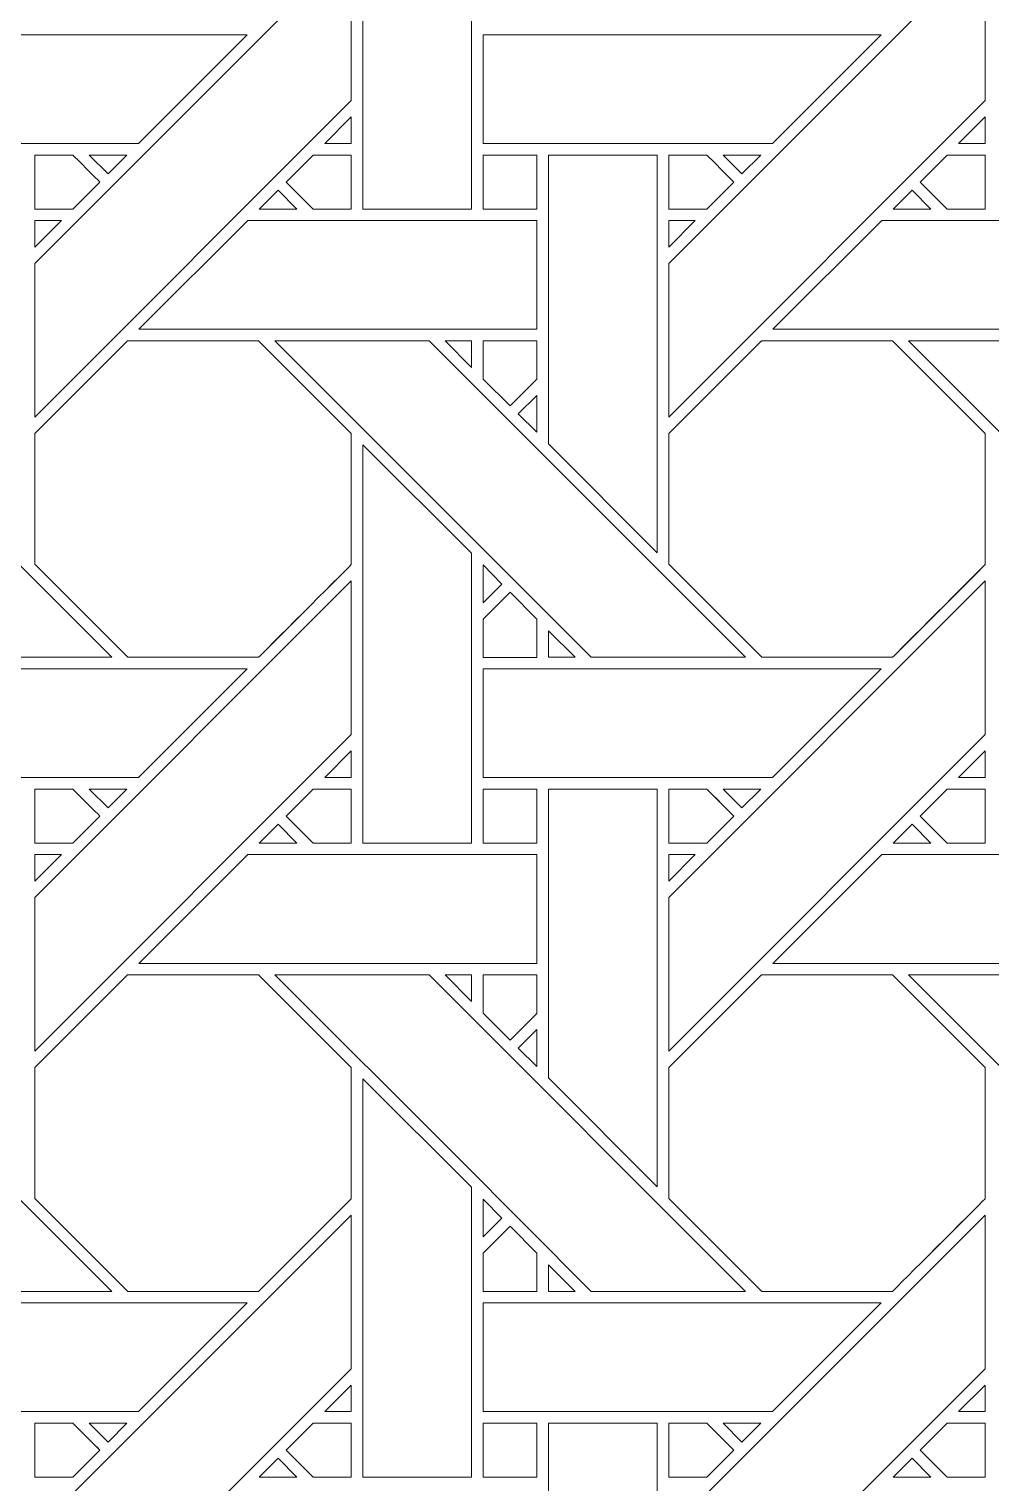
# Model space of a CAD drawing. Header units: inches. Extents: x 3.4 to 21.4, y 0.1 to 18.1.
# Drawn here: x 14.509 to 15.949, y 2.405 to 4.58 of the extents above; entities that cross this region are included whole.
import ezdxf

# ---------------------------------------------------------------- set-up
doc = ezdxf.new("R2010")
doc.units = ezdxf.units.IN
doc.header["$MEASUREMENT"] = 0
doc.layers.add('Design', color=7, linetype='Continuous', lineweight=0)

msp = doc.modelspace()

# ---------------------------------------------------------------- linework, layer by layer
at = {"layer": 'Design'}
for points, knots in [([(3.3829, 18.0948), (3.3829, 18.0948), (3.3829, 0.0948), (3.3829, 0.0948), (3.3829, 0.0948), (21.3829, 0.0948), (21.3829, 0.0948), (21.3829, 0.0948), (21.3829, 18.0948), (21.3829, 18.0948), (21.3829, 18.0948), (3.3829, 18.0948), (3.3829, 18.0948)], [0, 0, 0, 0, 1, 1, 1, 2, 2, 2, 3, 3, 3, 4, 4, 4, 4]), ([(4.2402, 17.2374), (4.2402, 17.2374), (4.2402, 0.9521), (4.2402, 0.9521), (4.2402, 0.9521), (20.5255, 0.9521), (20.5255, 0.9521), (20.5255, 0.9521), (20.5255, 17.2374), (20.5255, 17.2374), (20.5255, 17.2374), (4.2402, 17.2374), (4.2402, 17.2374)], [0, 0, 0, 0, 1, 1, 1, 2, 2, 2, 3, 3, 3, 4, 4, 4, 4]), ([(15.1714, 4.7445), (15.1714, 4.7445), (15.1714, 4.3108), (15.1714, 4.3108), (15.1714, 4.3108), (15.0087, 4.3108), (15.0087, 4.3108), (15.0087, 4.3108), (15.0087, 4.9066), (15.0087, 4.9066), (15.0087, 4.9066), (15.1714, 4.7445), (15.1714, 4.7445)], [0, 0, 0, 0, 1, 1, 1, 2, 2, 2, 3, 3, 3, 4, 4, 4, 4]), ([(14.5179, 4.2294), (14.5179, 4.2294), (14.9915, 4.703), (14.9915, 4.703), (14.9915, 4.703), (14.9915, 4.473), (14.9915, 4.473), (14.9915, 4.473), (14.5179, 3.9994), (14.5179, 3.9994), (14.5179, 3.9994), (14.5179, 4.2294), (14.5179, 4.2294)], [0, 0, 0, 0, 1, 1, 1, 2, 2, 2, 3, 3, 3, 4, 4, 4, 4]), ([(15.4666, 4.2294), (15.4666, 4.2294), (15.9403, 4.703), (15.9403, 4.703), (15.9403, 4.703), (15.9403, 4.473), (15.9403, 4.473), (15.9403, 4.473), (15.4666, 3.9994), (15.4666, 3.9994), (15.4666, 3.9994), (15.4666, 4.2294), (15.4666, 4.2294)], [0, 0, 0, 0, 1, 1, 1, 2, 2, 2, 3, 3, 3, 4, 4, 4, 4]), ([(14.24, 4.4088), (14.24, 4.4088), (14.24, 4.5715), (14.24, 4.5715), (14.24, 4.5715), (14.8357, 4.5715), (14.8357, 4.5715), (14.8357, 4.5715), (14.673, 4.4088), (14.673, 4.4088), (14.673, 4.4088), (14.24, 4.4088), (14.24, 4.4088)], [0, 0, 0, 0, 1, 1, 1, 2, 2, 2, 3, 3, 3, 4, 4, 4, 4]), ([(15.1887, 4.4088), (15.1887, 4.4088), (15.1887, 4.5715), (15.1887, 4.5715), (15.1887, 4.5715), (15.7844, 4.5715), (15.7844, 4.5715), (15.7844, 4.5715), (15.6217, 4.4088), (15.6217, 4.4088), (15.6217, 4.4088), (15.1887, 4.4088), (15.1887, 4.4088)], [0, 0, 0, 0, 1, 1, 1, 2, 2, 2, 3, 3, 3, 4, 4, 4, 4]), ([(14.9517, 4.4089), (14.9517, 4.4089), (14.9915, 4.4486), (14.9915, 4.4486), (14.9915, 4.4486), (14.9915, 4.4089), (14.9915, 4.4089), (14.9915, 4.4089), (14.9517, 4.4089), (14.9517, 4.4089)], [0, 0, 0, 0, 1, 1, 1, 2, 2, 2, 3, 3, 3, 3]), ([(15.9005, 4.4089), (15.9005, 4.4089), (15.9403, 4.4486), (15.9403, 4.4486), (15.9403, 4.4486), (15.9403, 4.4089), (15.9403, 4.4089), (15.9403, 4.4089), (15.9005, 4.4089), (15.9005, 4.4089)], [0, 0, 0, 0, 1, 1, 1, 2, 2, 2, 3, 3, 3, 3]), ([(14.5749, 4.3915), (14.5801, 4.3864), (14.6108, 4.3556), (14.6153, 4.3512), (14.6153, 4.3512), (14.5748, 4.3107), (14.5748, 4.3107), (14.5748, 4.3107), (14.5179, 4.3107), (14.5179, 4.3107), (14.5179, 4.3107), (14.5179, 4.3915), (14.5179, 4.3915), (14.5179, 4.3915), (14.5749, 4.3915), (14.5749, 4.3915)], [0, 0, 0, 0, 1, 1, 1, 2, 2, 2, 3, 3, 3, 4, 4, 4, 5, 5, 5, 5]), ([(14.5179, 4.3107), (14.5179, 4.3107), (14.5179, 4.3915), (14.5179, 4.3915), (14.5179, 4.3915), (14.5749, 4.3915), (14.5749, 4.3915), (14.5801, 4.3864), (14.6108, 4.3556), (14.6153, 4.3512), (14.6153, 4.3512), (14.5748, 4.3107), (14.5748, 4.3107), (14.5748, 4.3107), (14.5179, 4.3107), (14.5179, 4.3107)], [0, 0, 0, 0, 1, 1, 1, 2, 2, 2, 3, 3, 3, 4, 4, 4, 5, 5, 5, 5]), ([(14.5993, 4.3916), (14.5993, 4.3916), (14.6557, 4.3916), (14.6557, 4.3916), (14.6557, 4.3916), (14.6275, 4.3634), (14.6275, 4.3634), (14.6275, 4.3634), (14.5993, 4.3916), (14.5993, 4.3916)], [0, 0, 0, 0, 1, 1, 1, 2, 2, 2, 3, 3, 3, 3]), ([(14.9344, 4.3107), (14.9344, 4.3107), (14.8941, 4.3511), (14.8941, 4.3511), (14.8941, 4.3511), (14.9345, 4.3915), (14.9345, 4.3915), (14.9345, 4.3915), (14.9915, 4.3915), (14.9915, 4.3915), (14.9915, 4.3915), (14.9915, 4.3107), (14.9915, 4.3107), (14.9915, 4.3107), (14.9344, 4.3107), (14.9344, 4.3107)], [0, 0, 0, 0, 1, 1, 1, 2, 2, 2, 3, 3, 3, 4, 4, 4, 5, 5, 5, 5]), ([(14.8941, 4.3511), (14.8941, 4.3511), (14.9345, 4.3915), (14.9345, 4.3915), (14.9345, 4.3915), (14.9915, 4.3915), (14.9915, 4.3915), (14.9915, 4.3915), (14.9915, 4.3107), (14.9915, 4.3107), (14.9915, 4.3107), (14.9344, 4.3107), (14.9344, 4.3107), (14.9344, 4.3107), (14.8941, 4.3511), (14.8941, 4.3511)], [0, 0, 0, 0, 1, 1, 1, 2, 2, 2, 3, 3, 3, 4, 4, 4, 5, 5, 5, 5]), ([(15.1887, 4.3915), (15.1887, 4.3915), (15.269, 4.3915), (15.269, 4.3915), (15.269, 4.3915), (15.269, 4.3107), (15.269, 4.3107), (15.269, 4.3107), (15.1887, 4.3107), (15.1887, 4.3107), (15.1887, 4.3107), (15.1887, 4.3915), (15.1887, 4.3915)], [0, 0, 0, 0, 1, 1, 1, 2, 2, 2, 3, 3, 3, 4, 4, 4, 4]), ([(15.1887, 4.3107), (15.1887, 4.3107), (15.1887, 4.3915), (15.1887, 4.3915), (15.1887, 4.3915), (15.269, 4.3915), (15.269, 4.3915), (15.269, 4.3915), (15.269, 4.3107), (15.269, 4.3107), (15.269, 4.3107), (15.1887, 4.3107), (15.1887, 4.3107)], [0, 0, 0, 0, 1, 1, 1, 2, 2, 2, 3, 3, 3, 4, 4, 4, 4]), ([(15.4494, 4.3916), (15.4494, 4.3916), (15.4494, 3.7964), (15.4494, 3.7964), (15.4494, 3.7964), (15.2865, 3.9594), (15.2865, 3.9594), (15.2865, 3.9594), (15.2865, 4.3916), (15.2865, 4.3916), (15.2865, 4.3916), (15.4494, 4.3916), (15.4494, 4.3916)], [0, 0, 0, 0, 1, 1, 1, 2, 2, 2, 3, 3, 3, 4, 4, 4, 4]), ([(15.5237, 4.3915), (15.5288, 4.3864), (15.5596, 4.3556), (15.564, 4.3512), (15.564, 4.3512), (15.5236, 4.3107), (15.5236, 4.3107), (15.5236, 4.3107), (15.4666, 4.3107), (15.4666, 4.3107), (15.4666, 4.3107), (15.4666, 4.3915), (15.4666, 4.3915), (15.4666, 4.3915), (15.5237, 4.3915), (15.5237, 4.3915)], [0, 0, 0, 0, 1, 1, 1, 2, 2, 2, 3, 3, 3, 4, 4, 4, 5, 5, 5, 5]), ([(15.4666, 4.3107), (15.4666, 4.3107), (15.4666, 4.3915), (15.4666, 4.3915), (15.4666, 4.3915), (15.5237, 4.3915), (15.5237, 4.3915), (15.5288, 4.3864), (15.5596, 4.3556), (15.564, 4.3512), (15.564, 4.3512), (15.5236, 4.3107), (15.5236, 4.3107), (15.5236, 4.3107), (15.4666, 4.3107), (15.4666, 4.3107)], [0, 0, 0, 0, 1, 1, 1, 2, 2, 2, 3, 3, 3, 4, 4, 4, 5, 5, 5, 5]), ([(15.548, 4.3916), (15.548, 4.3916), (15.6045, 4.3916), (15.6045, 4.3916), (15.6045, 4.3916), (15.5762, 4.3634), (15.5762, 4.3634), (15.5762, 4.3634), (15.548, 4.3916), (15.548, 4.3916)], [0, 0, 0, 0, 1, 1, 1, 2, 2, 2, 3, 3, 3, 3]), ([(15.8832, 4.3107), (15.8832, 4.3107), (15.8428, 4.3511), (15.8428, 4.3511), (15.8428, 4.3511), (15.8832, 4.3915), (15.8832, 4.3915), (15.8832, 4.3915), (15.9403, 4.3915), (15.9403, 4.3915), (15.9403, 4.3915), (15.9403, 4.3107), (15.9403, 4.3107), (15.9403, 4.3107), (15.8832, 4.3107), (15.8832, 4.3107)], [0, 0, 0, 0, 1, 1, 1, 2, 2, 2, 3, 3, 3, 4, 4, 4, 5, 5, 5, 5]), ([(15.8428, 4.3511), (15.8428, 4.3511), (15.8832, 4.3915), (15.8832, 4.3915), (15.8832, 4.3915), (15.9403, 4.3915), (15.9403, 4.3915), (15.9403, 4.3915), (15.9403, 4.3107), (15.9403, 4.3107), (15.9403, 4.3107), (15.8832, 4.3107), (15.8832, 4.3107), (15.8832, 4.3107), (15.8428, 4.3511), (15.8428, 4.3511)], [0, 0, 0, 0, 1, 1, 1, 2, 2, 2, 3, 3, 3, 4, 4, 4, 5, 5, 5, 5]), ([(14.9102, 4.3108), (14.9102, 4.3108), (14.8537, 4.3108), (14.8537, 4.3108), (14.8537, 4.3108), (14.8819, 4.339), (14.8819, 4.339), (14.8819, 4.339), (14.9102, 4.3108), (14.9102, 4.3108)], [0, 0, 0, 0, 1, 1, 1, 2, 2, 2, 3, 3, 3, 3]), ([(15.8589, 4.3108), (15.8589, 4.3108), (15.8024, 4.3108), (15.8024, 4.3108), (15.8024, 4.3108), (15.8307, 4.339), (15.8307, 4.339), (15.8307, 4.339), (15.8589, 4.3108), (15.8589, 4.3108)], [0, 0, 0, 0, 1, 1, 1, 2, 2, 2, 3, 3, 3, 3]), ([(14.5577, 4.2936), (14.5577, 4.2936), (14.5179, 4.2538), (14.5179, 4.2538), (14.5179, 4.2538), (14.5179, 4.2936), (14.5179, 4.2936), (14.5179, 4.2936), (14.5577, 4.2936), (14.5577, 4.2936)], [0, 0, 0, 0, 1, 1, 1, 2, 2, 2, 3, 3, 3, 3]), ([(14.6737, 4.1308), (14.6737, 4.1308), (14.8365, 4.2936), (14.8365, 4.2936), (14.8365, 4.2936), (15.269, 4.2936), (15.269, 4.2936), (15.269, 4.2936), (15.269, 4.1308), (15.269, 4.1308), (15.269, 4.1308), (14.6737, 4.1308), (14.6737, 4.1308)], [0, 0, 0, 0, 1, 1, 1, 2, 2, 2, 3, 3, 3, 4, 4, 4, 4]), ([(15.5064, 4.2936), (15.5064, 4.2936), (15.4666, 4.2538), (15.4666, 4.2538), (15.4666, 4.2538), (15.4666, 4.2936), (15.4666, 4.2936), (15.4666, 4.2936), (15.5064, 4.2936), (15.5064, 4.2936)], [0, 0, 0, 0, 1, 1, 1, 2, 2, 2, 3, 3, 3, 3]), ([(15.6224, 4.1308), (15.6224, 4.1308), (15.7853, 4.2936), (15.7853, 4.2936), (15.7853, 4.2936), (16.2177, 4.2936), (16.2177, 4.2936), (16.2177, 4.2936), (16.2177, 4.1308), (16.2177, 4.1308), (16.2177, 4.1308), (15.6224, 4.1308), (15.6224, 4.1308)], [0, 0, 0, 0, 1, 1, 1, 2, 2, 2, 3, 3, 3, 4, 4, 4, 4]), ([(14.2027, 3.84), (14.2027, 3.84), (13.9283, 4.1137), (13.9283, 4.1137), (13.9283, 4.1137), (14.1592, 4.1137), (14.1592, 4.1137), (14.1592, 4.1137), (14.6329, 3.64), (14.6329, 3.64), (14.6329, 3.64), (14.4018, 3.64), (14.4018, 3.64), (14.4018, 3.64), (14.2027, 3.84), (14.2027, 3.84)], [0, 0, 0, 0, 1, 1, 1, 2, 2, 2, 3, 3, 3, 4, 4, 4, 5, 5, 5, 5]), ([(14.6566, 4.1136), (14.6566, 4.1136), (14.8528, 4.1136), (14.8528, 4.1136), (14.8528, 4.1136), (14.9915, 3.9749), (14.9915, 3.9749), (14.9915, 3.9749), (14.9915, 3.7787), (14.9915, 3.7787), (14.9737, 3.7608), (14.8618, 3.649), (14.8528, 3.64), (14.8528, 3.64), (14.6571, 3.64), (14.6571, 3.64), (14.6571, 3.64), (14.5179, 3.7793), (14.5179, 3.7793), (14.5179, 3.7793), (14.5179, 3.9749), (14.5179, 3.9749), (14.5179, 3.9749), (14.6566, 4.1136), (14.6566, 4.1136)], [0, 0, 0, 0, 1, 1, 1, 2, 2, 2, 3, 3, 3, 4, 4, 4, 5, 5, 5, 6, 6, 6, 7, 7, 7, 8, 8, 8, 8]), ([(14.5179, 3.7793), (14.5179, 3.7793), (14.5179, 3.9749), (14.5179, 3.9749), (14.5179, 3.9749), (14.6566, 4.1136), (14.6566, 4.1136), (14.6566, 4.1136), (14.8528, 4.1136), (14.8528, 4.1136), (14.8528, 4.1136), (14.9915, 3.9749), (14.9915, 3.9749), (14.9915, 3.9749), (14.9915, 3.7787), (14.9915, 3.7787), (14.9737, 3.7607), (14.8617, 3.649), (14.8528, 3.64), (14.8528, 3.64), (14.6571, 3.64), (14.6571, 3.64), (14.6571, 3.64), (14.5179, 3.7793), (14.5179, 3.7793)], [0, 0, 0, 0, 1, 1, 1, 2, 2, 2, 3, 3, 3, 4, 4, 4, 5, 5, 5, 6, 6, 6, 7, 7, 7, 8, 8, 8, 8]), ([(14.877, 4.1137), (14.877, 4.1137), (15.1079, 4.1137), (15.1079, 4.1137), (15.1079, 4.1137), (15.5816, 3.64), (15.5816, 3.64), (15.5816, 3.64), (15.3506, 3.64), (15.3506, 3.64), (15.3506, 3.64), (14.877, 4.1137), (14.877, 4.1137)], [0, 0, 0, 0, 1, 1, 1, 2, 2, 2, 3, 3, 3, 4, 4, 4, 4]), ([(15.1715, 4.1137), (15.1715, 4.1137), (15.1715, 4.0739), (15.1715, 4.0739), (15.1715, 4.0739), (15.1321, 4.1137), (15.1321, 4.1137), (15.1321, 4.1137), (15.1715, 4.1137), (15.1715, 4.1137)], [0, 0, 0, 0, 1, 1, 1, 2, 2, 2, 3, 3, 3, 3]), ([(15.269, 4.1137), (15.269, 4.1137), (15.269, 4.0561), (15.269, 4.0561), (15.269, 4.0561), (15.2291, 4.0161), (15.2291, 4.0161), (15.2291, 4.0161), (15.1887, 4.0564), (15.1887, 4.0564), (15.1887, 4.0564), (15.1887, 4.1137), (15.1887, 4.1137), (15.1887, 4.1137), (15.269, 4.1137), (15.269, 4.1137)], [0, 0, 0, 0, 1, 1, 1, 2, 2, 2, 3, 3, 3, 4, 4, 4, 5, 5, 5, 5]), ([(15.2291, 4.0161), (15.2291, 4.0161), (15.1887, 4.0564), (15.1887, 4.0564), (15.1887, 4.0564), (15.1887, 4.1137), (15.1887, 4.1137), (15.1887, 4.1137), (15.269, 4.1137), (15.269, 4.1137), (15.269, 4.1137), (15.269, 4.0561), (15.269, 4.0561), (15.269, 4.0561), (15.2291, 4.0161), (15.2291, 4.0161)], [0, 0, 0, 0, 1, 1, 1, 2, 2, 2, 3, 3, 3, 4, 4, 4, 5, 5, 5, 5]), ([(15.6053, 4.1136), (15.6053, 4.1136), (15.8015, 4.1136), (15.8015, 4.1136), (15.8015, 4.1136), (15.9403, 3.9749), (15.9403, 3.9749), (15.9403, 3.9749), (15.9403, 3.7787), (15.9403, 3.7787), (15.9225, 3.7608), (15.8105, 3.649), (15.8016, 3.64), (15.8016, 3.64), (15.6058, 3.64), (15.6058, 3.64), (15.6058, 3.64), (15.4666, 3.7793), (15.4666, 3.7793), (15.4666, 3.7793), (15.4666, 3.9749), (15.4666, 3.9749), (15.4666, 3.9749), (15.6053, 4.1136), (15.6053, 4.1136)], [0, 0, 0, 0, 1, 1, 1, 2, 2, 2, 3, 3, 3, 4, 4, 4, 5, 5, 5, 6, 6, 6, 7, 7, 7, 8, 8, 8, 8]), ([(15.4666, 3.7793), (15.4666, 3.7793), (15.4666, 3.9749), (15.4666, 3.9749), (15.4666, 3.9749), (15.6053, 4.1136), (15.6053, 4.1136), (15.6053, 4.1136), (15.8015, 4.1136), (15.8015, 4.1136), (15.8015, 4.1136), (15.9403, 3.9749), (15.9403, 3.9749), (15.9403, 3.9749), (15.9403, 3.7787), (15.9403, 3.7787), (15.9221, 3.7604), (15.8102, 3.6487), (15.8016, 3.64), (15.8016, 3.64), (15.6058, 3.64), (15.6058, 3.64), (15.6058, 3.64), (15.4666, 3.7793), (15.4666, 3.7793)], [0, 0, 0, 0, 1, 1, 1, 2, 2, 2, 3, 3, 3, 4, 4, 4, 5, 5, 5, 6, 6, 6, 7, 7, 7, 8, 8, 8, 8]), ([(15.8257, 4.1137), (15.8257, 4.1137), (16.0567, 4.1137), (16.0567, 4.1137), (16.0567, 4.1137), (16.5303, 3.64), (16.5303, 3.64), (16.5303, 3.64), (16.2993, 3.64), (16.2993, 3.64), (16.2993, 3.64), (15.8257, 4.1137), (15.8257, 4.1137)], [0, 0, 0, 0, 1, 1, 1, 2, 2, 2, 3, 3, 3, 4, 4, 4, 4]), ([(15.269, 4.0319), (15.269, 4.0319), (15.269, 3.9767), (15.269, 3.9767), (15.269, 3.9767), (15.2412, 4.0041), (15.2412, 4.0041), (15.2412, 4.0041), (15.269, 4.0319), (15.269, 4.0319)], [0, 0, 0, 0, 1, 1, 1, 2, 2, 2, 3, 3, 3, 3]), ([(15.1714, 3.7957), (15.1714, 3.7957), (15.1714, 3.362), (15.1714, 3.362), (15.1714, 3.362), (15.0087, 3.362), (15.0087, 3.362), (15.0087, 3.362), (15.0087, 3.9579), (15.0087, 3.9579), (15.0087, 3.9579), (15.1714, 3.7957), (15.1714, 3.7957)], [0, 0, 0, 0, 1, 1, 1, 2, 2, 2, 3, 3, 3, 4, 4, 4, 4]), ([(15.1887, 3.7215), (15.1887, 3.7215), (15.1887, 3.7782), (15.1887, 3.7782), (15.1887, 3.7782), (15.2169, 3.7497), (15.2169, 3.7497), (15.2169, 3.7497), (15.1887, 3.7215), (15.1887, 3.7215)], [0, 0, 0, 0, 1, 1, 1, 2, 2, 2, 3, 3, 3, 3]), ([(14.5179, 3.2807), (14.5179, 3.2807), (14.9915, 3.7543), (14.9915, 3.7543), (14.9915, 3.7543), (14.9915, 3.5243), (14.9915, 3.5243), (14.9915, 3.5243), (14.5179, 3.0506), (14.5179, 3.0506), (14.5179, 3.0506), (14.5179, 3.2807), (14.5179, 3.2807)], [0, 0, 0, 0, 1, 1, 1, 2, 2, 2, 3, 3, 3, 4, 4, 4, 4]), ([(15.4666, 3.2807), (15.4666, 3.2807), (15.9403, 3.7543), (15.9403, 3.7543), (15.9403, 3.7543), (15.9403, 3.5243), (15.9403, 3.5243), (15.9403, 3.5243), (15.4666, 3.0506), (15.4666, 3.0506), (15.4666, 3.0506), (15.4666, 3.2807), (15.4666, 3.2807)], [0, 0, 0, 0, 1, 1, 1, 2, 2, 2, 3, 3, 3, 4, 4, 4, 4]), ([(15.1887, 3.6398), (15.1887, 3.6398), (15.1887, 3.6971), (15.1887, 3.6971), (15.1887, 3.6971), (15.2291, 3.7374), (15.2291, 3.7374), (15.2291, 3.7374), (15.2694, 3.6971), (15.2694, 3.6971), (15.2694, 3.6971), (15.2694, 3.6398), (15.2694, 3.6398), (15.2694, 3.6398), (15.1887, 3.6398), (15.1887, 3.6398)], [0, 0, 0, 0, 1, 1, 1, 2, 2, 2, 3, 3, 3, 4, 4, 4, 5, 5, 5, 5]), ([(15.1887, 3.6971), (15.1887, 3.6971), (15.2291, 3.7374), (15.2291, 3.7374), (15.2291, 3.7374), (15.2694, 3.6971), (15.2694, 3.6971), (15.2694, 3.6971), (15.2694, 3.6398), (15.2694, 3.6398), (15.2694, 3.6398), (15.1887, 3.6398), (15.1887, 3.6398), (15.1887, 3.6398), (15.1887, 3.6971), (15.1887, 3.6971)], [0, 0, 0, 0, 1, 1, 1, 2, 2, 2, 3, 3, 3, 4, 4, 4, 5, 5, 5, 5]), ([(15.3264, 3.64), (15.3264, 3.64), (15.2866, 3.64), (15.2866, 3.64), (15.2866, 3.64), (15.2866, 3.6798), (15.2866, 3.6798), (15.2866, 3.6798), (15.3264, 3.64), (15.3264, 3.64)], [0, 0, 0, 0, 1, 1, 1, 2, 2, 2, 3, 3, 3, 3]), ([(14.24, 3.4601), (14.24, 3.4601), (14.24, 3.6228), (14.24, 3.6228), (14.24, 3.6228), (14.8357, 3.6228), (14.8357, 3.6228), (14.8357, 3.6228), (14.673, 3.4601), (14.673, 3.4601), (14.673, 3.4601), (14.24, 3.4601), (14.24, 3.4601)], [0, 0, 0, 0, 1, 1, 1, 2, 2, 2, 3, 3, 3, 4, 4, 4, 4]), ([(15.1887, 3.4601), (15.1887, 3.4601), (15.1887, 3.6228), (15.1887, 3.6228), (15.1887, 3.6228), (15.7844, 3.6228), (15.7844, 3.6228), (15.7844, 3.6228), (15.6217, 3.4601), (15.6217, 3.4601), (15.6217, 3.4601), (15.1887, 3.4601), (15.1887, 3.4601)], [0, 0, 0, 0, 1, 1, 1, 2, 2, 2, 3, 3, 3, 4, 4, 4, 4]), ([(14.9517, 3.4601), (14.9517, 3.4601), (14.9915, 3.4999), (14.9915, 3.4999), (14.9915, 3.4999), (14.9915, 3.4601), (14.9915, 3.4601), (14.9915, 3.4601), (14.9517, 3.4601), (14.9517, 3.4601)], [0, 0, 0, 0, 1, 1, 1, 2, 2, 2, 3, 3, 3, 3]), ([(15.9005, 3.4601), (15.9005, 3.4601), (15.9403, 3.4999), (15.9403, 3.4999), (15.9403, 3.4999), (15.9403, 3.4601), (15.9403, 3.4601), (15.9403, 3.4601), (15.9005, 3.4601), (15.9005, 3.4601)], [0, 0, 0, 0, 1, 1, 1, 2, 2, 2, 3, 3, 3, 3]), ([(14.5749, 3.4428), (14.5801, 3.4377), (14.6108, 3.4069), (14.6153, 3.4024), (14.6153, 3.4024), (14.5748, 3.362), (14.5748, 3.362), (14.5748, 3.362), (14.5179, 3.362), (14.5179, 3.362), (14.5179, 3.362), (14.5179, 3.4428), (14.5179, 3.4428), (14.5179, 3.4428), (14.5749, 3.4428), (14.5749, 3.4428)], [0, 0, 0, 0, 1, 1, 1, 2, 2, 2, 3, 3, 3, 4, 4, 4, 5, 5, 5, 5]), ([(14.5179, 3.362), (14.5179, 3.362), (14.5179, 3.4428), (14.5179, 3.4428), (14.5179, 3.4428), (14.5749, 3.4428), (14.5749, 3.4428), (14.5801, 3.4377), (14.6108, 3.4069), (14.6153, 3.4024), (14.6153, 3.4024), (14.5748, 3.362), (14.5748, 3.362), (14.5748, 3.362), (14.5179, 3.362), (14.5179, 3.362)], [0, 0, 0, 0, 1, 1, 1, 2, 2, 2, 3, 3, 3, 4, 4, 4, 5, 5, 5, 5]), ([(14.5993, 3.4428), (14.5993, 3.4428), (14.6558, 3.4428), (14.6558, 3.4428), (14.6558, 3.4428), (14.6275, 3.4146), (14.6275, 3.4146), (14.6275, 3.4146), (14.5993, 3.4428), (14.5993, 3.4428)], [0, 0, 0, 0, 1, 1, 1, 2, 2, 2, 3, 3, 3, 3]), ([(14.9344, 3.362), (14.9344, 3.362), (14.8941, 3.4024), (14.8941, 3.4024), (14.8941, 3.4024), (14.9345, 3.4428), (14.9345, 3.4428), (14.9345, 3.4428), (14.9915, 3.4428), (14.9915, 3.4428), (14.9915, 3.4428), (14.9915, 3.362), (14.9915, 3.362), (14.9915, 3.362), (14.9344, 3.362), (14.9344, 3.362)], [0, 0, 0, 0, 1, 1, 1, 2, 2, 2, 3, 3, 3, 4, 4, 4, 5, 5, 5, 5]), ([(14.8941, 3.4024), (14.8941, 3.4024), (14.9345, 3.4428), (14.9345, 3.4428), (14.9345, 3.4428), (14.9915, 3.4428), (14.9915, 3.4428), (14.9915, 3.4428), (14.9915, 3.362), (14.9915, 3.362), (14.9915, 3.362), (14.9344, 3.362), (14.9344, 3.362), (14.9344, 3.362), (14.8941, 3.4024), (14.8941, 3.4024)], [0, 0, 0, 0, 1, 1, 1, 2, 2, 2, 3, 3, 3, 4, 4, 4, 5, 5, 5, 5]), ([(15.1887, 3.4428), (15.1887, 3.4428), (15.269, 3.4428), (15.269, 3.4428), (15.269, 3.4428), (15.269, 3.362), (15.269, 3.362), (15.269, 3.362), (15.1887, 3.362), (15.1887, 3.362), (15.1887, 3.362), (15.1887, 3.4428), (15.1887, 3.4428)], [0, 0, 0, 0, 1, 1, 1, 2, 2, 2, 3, 3, 3, 4, 4, 4, 4]), ([(15.1887, 3.362), (15.1887, 3.362), (15.1887, 3.4428), (15.1887, 3.4428), (15.1887, 3.4428), (15.269, 3.4428), (15.269, 3.4428), (15.269, 3.4428), (15.269, 3.362), (15.269, 3.362), (15.269, 3.362), (15.1887, 3.362), (15.1887, 3.362)], [0, 0, 0, 0, 1, 1, 1, 2, 2, 2, 3, 3, 3, 4, 4, 4, 4]), ([(15.4494, 3.4428), (15.4494, 3.4428), (15.4494, 2.8477), (15.4494, 2.8477), (15.4494, 2.8477), (15.2865, 3.0106), (15.2865, 3.0106), (15.2865, 3.0106), (15.2865, 3.4428), (15.2865, 3.4428), (15.2865, 3.4428), (15.4494, 3.4428), (15.4494, 3.4428)], [0, 0, 0, 0, 1, 1, 1, 2, 2, 2, 3, 3, 3, 4, 4, 4, 4]), ([(15.5237, 3.4428), (15.5288, 3.4377), (15.5596, 3.4069), (15.564, 3.4024), (15.564, 3.4024), (15.5236, 3.362), (15.5236, 3.362), (15.5236, 3.362), (15.4666, 3.362), (15.4666, 3.362), (15.4666, 3.362), (15.4666, 3.4428), (15.4666, 3.4428), (15.4666, 3.4428), (15.5237, 3.4428), (15.5237, 3.4428)], [0, 0, 0, 0, 1, 1, 1, 2, 2, 2, 3, 3, 3, 4, 4, 4, 5, 5, 5, 5]), ([(15.4666, 3.362), (15.4666, 3.362), (15.4666, 3.4428), (15.4666, 3.4428), (15.4666, 3.4428), (15.5237, 3.4428), (15.5237, 3.4428), (15.5292, 3.4372), (15.564, 3.4024), (15.564, 3.4024), (15.564, 3.4024), (15.5236, 3.362), (15.5236, 3.362), (15.5236, 3.362), (15.4666, 3.362), (15.4666, 3.362)], [0, 0, 0, 0, 1, 1, 1, 2, 2, 2, 3, 3, 3, 4, 4, 4, 5, 5, 5, 5]), ([(15.548, 3.4428), (15.548, 3.4428), (15.6045, 3.4428), (15.6045, 3.4428), (15.6045, 3.4428), (15.5762, 3.4146), (15.5762, 3.4146), (15.5762, 3.4146), (15.548, 3.4428), (15.548, 3.4428)], [0, 0, 0, 0, 1, 1, 1, 2, 2, 2, 3, 3, 3, 3]), ([(15.8832, 3.362), (15.8832, 3.362), (15.8428, 3.4024), (15.8428, 3.4024), (15.8428, 3.4024), (15.8832, 3.4428), (15.8832, 3.4428), (15.8832, 3.4428), (15.9403, 3.4428), (15.9403, 3.4428), (15.9403, 3.4428), (15.9403, 3.362), (15.9403, 3.362), (15.9403, 3.362), (15.8832, 3.362), (15.8832, 3.362)], [0, 0, 0, 0, 1, 1, 1, 2, 2, 2, 3, 3, 3, 4, 4, 4, 5, 5, 5, 5]), ([(15.8428, 3.4024), (15.8428, 3.4024), (15.8832, 3.4428), (15.8832, 3.4428), (15.8832, 3.4428), (15.9403, 3.4428), (15.9403, 3.4428), (15.9403, 3.4428), (15.9403, 3.362), (15.9403, 3.362), (15.9403, 3.362), (15.8832, 3.362), (15.8832, 3.362), (15.8832, 3.362), (15.8428, 3.4024), (15.8428, 3.4024)], [0, 0, 0, 0, 1, 1, 1, 2, 2, 2, 3, 3, 3, 4, 4, 4, 5, 5, 5, 5]), ([(14.9102, 3.362), (14.9102, 3.362), (14.8537, 3.362), (14.8537, 3.362), (14.8537, 3.362), (14.8819, 3.3903), (14.8819, 3.3903), (14.8819, 3.3903), (14.9102, 3.362), (14.9102, 3.362)], [0, 0, 0, 0, 1, 1, 1, 2, 2, 2, 3, 3, 3, 3]), ([(15.8589, 3.362), (15.8589, 3.362), (15.8024, 3.362), (15.8024, 3.362), (15.8024, 3.362), (15.8307, 3.3903), (15.8307, 3.3903), (15.8307, 3.3903), (15.8589, 3.362), (15.8589, 3.362)], [0, 0, 0, 0, 1, 1, 1, 2, 2, 2, 3, 3, 3, 3]), ([(14.5577, 3.3449), (14.5577, 3.3449), (14.5179, 3.3051), (14.5179, 3.3051), (14.5179, 3.3051), (14.5179, 3.3449), (14.5179, 3.3449), (14.5179, 3.3449), (14.5577, 3.3449), (14.5577, 3.3449)], [0, 0, 0, 0, 1, 1, 1, 2, 2, 2, 3, 3, 3, 3]), ([(14.6737, 3.1821), (14.6737, 3.1821), (14.8365, 3.3449), (14.8365, 3.3449), (14.8365, 3.3449), (15.269, 3.3449), (15.269, 3.3449), (15.269, 3.3449), (15.269, 3.1821), (15.269, 3.1821), (15.269, 3.1821), (14.6737, 3.1821), (14.6737, 3.1821)], [0, 0, 0, 0, 1, 1, 1, 2, 2, 2, 3, 3, 3, 4, 4, 4, 4]), ([(15.5064, 3.3449), (15.5064, 3.3449), (15.4666, 3.3051), (15.4666, 3.3051), (15.4666, 3.3051), (15.4666, 3.3449), (15.4666, 3.3449), (15.4666, 3.3449), (15.5064, 3.3449), (15.5064, 3.3449)], [0, 0, 0, 0, 1, 1, 1, 2, 2, 2, 3, 3, 3, 3]), ([(15.6224, 3.1821), (15.6224, 3.1821), (15.7853, 3.3449), (15.7853, 3.3449), (15.7853, 3.3449), (16.2177, 3.3449), (16.2177, 3.3449), (16.2177, 3.3449), (16.2177, 3.1821), (16.2177, 3.1821), (16.2177, 3.1821), (15.6224, 3.1821), (15.6224, 3.1821)], [0, 0, 0, 0, 1, 1, 1, 2, 2, 2, 3, 3, 3, 4, 4, 4, 4]), ([(14.2027, 2.8912), (14.2027, 2.8912), (13.9283, 3.165), (13.9283, 3.165), (13.9283, 3.165), (14.1592, 3.165), (14.1592, 3.165), (14.1592, 3.165), (14.6329, 2.6913), (14.6329, 2.6913), (14.6329, 2.6913), (14.4018, 2.6913), (14.4018, 2.6913), (14.4018, 2.6913), (14.2027, 2.8912), (14.2027, 2.8912)], [0, 0, 0, 0, 1, 1, 1, 2, 2, 2, 3, 3, 3, 4, 4, 4, 5, 5, 5, 5]), ([(14.6566, 3.1649), (14.6566, 3.1649), (14.8528, 3.1649), (14.8528, 3.1649), (14.8528, 3.1649), (14.9915, 3.0262), (14.9915, 3.0262), (14.9915, 3.0262), (14.9915, 2.83), (14.9915, 2.83), (14.9737, 2.812), (14.8618, 2.7003), (14.8528, 2.6913), (14.8528, 2.6913), (14.6571, 2.6913), (14.6571, 2.6913), (14.6571, 2.6913), (14.5179, 2.8305), (14.5179, 2.8305), (14.5179, 2.8305), (14.5179, 3.0262), (14.5179, 3.0262), (14.5179, 3.0262), (14.6566, 3.1649), (14.6566, 3.1649)], [0, 0, 0, 0, 1, 1, 1, 2, 2, 2, 3, 3, 3, 4, 4, 4, 5, 5, 5, 6, 6, 6, 7, 7, 7, 8, 8, 8, 8]), ([(14.5179, 2.8305), (14.5179, 2.8305), (14.5179, 3.0262), (14.5179, 3.0262), (14.5179, 3.0262), (14.6566, 3.1649), (14.6566, 3.1649), (14.6566, 3.1649), (14.8528, 3.1649), (14.8528, 3.1649), (14.8528, 3.1649), (14.9915, 3.0262), (14.9915, 3.0262), (14.9915, 3.0262), (14.9915, 2.83), (14.9915, 2.83), (14.9737, 2.812), (14.8617, 2.7002), (14.8528, 2.6913), (14.8528, 2.6913), (14.6571, 2.6913), (14.6571, 2.6913), (14.6571, 2.6913), (14.5179, 2.8305), (14.5179, 2.8305)], [0, 0, 0, 0, 1, 1, 1, 2, 2, 2, 3, 3, 3, 4, 4, 4, 5, 5, 5, 6, 6, 6, 7, 7, 7, 8, 8, 8, 8]), ([(15.1514, 2.8912), (15.1514, 2.8912), (14.877, 3.165), (14.877, 3.165), (14.877, 3.165), (15.1079, 3.165), (15.1079, 3.165), (15.1079, 3.165), (15.5816, 2.6913), (15.5816, 2.6913), (15.5816, 2.6913), (15.3506, 2.6913), (15.3506, 2.6913), (15.3506, 2.6913), (15.1514, 2.8912), (15.1514, 2.8912)], [0, 0, 0, 0, 1, 1, 1, 2, 2, 2, 3, 3, 3, 4, 4, 4, 5, 5, 5, 5]), ([(15.1715, 3.165), (15.1715, 3.165), (15.1715, 3.1251), (15.1715, 3.1251), (15.1715, 3.1251), (15.1321, 3.165), (15.1321, 3.165), (15.1321, 3.165), (15.1715, 3.165), (15.1715, 3.165)], [0, 0, 0, 0, 1, 1, 1, 2, 2, 2, 3, 3, 3, 3]), ([(15.269, 3.1649), (15.269, 3.1649), (15.269, 3.1073), (15.269, 3.1073), (15.269, 3.1073), (15.2291, 3.0674), (15.2291, 3.0674), (15.2291, 3.0674), (15.1887, 3.1077), (15.1887, 3.1077), (15.1887, 3.1077), (15.1887, 3.1649), (15.1887, 3.1649), (15.1887, 3.1649), (15.269, 3.1649), (15.269, 3.1649)], [0, 0, 0, 0, 1, 1, 1, 2, 2, 2, 3, 3, 3, 4, 4, 4, 5, 5, 5, 5]), ([(15.2291, 3.0674), (15.2291, 3.0674), (15.1887, 3.1077), (15.1887, 3.1077), (15.1887, 3.1077), (15.1887, 3.1649), (15.1887, 3.1649), (15.1887, 3.1649), (15.269, 3.1649), (15.269, 3.1649), (15.269, 3.1649), (15.269, 3.1073), (15.269, 3.1073), (15.269, 3.1073), (15.2291, 3.0674), (15.2291, 3.0674)], [0, 0, 0, 0, 1, 1, 1, 2, 2, 2, 3, 3, 3, 4, 4, 4, 5, 5, 5, 5]), ([(15.6053, 3.1649), (15.6053, 3.1649), (15.8015, 3.1649), (15.8015, 3.1649), (15.8015, 3.1649), (15.9403, 3.0262), (15.9403, 3.0262), (15.9403, 3.0262), (15.9403, 2.83), (15.9403, 2.83), (15.9225, 2.812), (15.8105, 2.7003), (15.8016, 2.6913), (15.8016, 2.6913), (15.6058, 2.6913), (15.6058, 2.6913), (15.6058, 2.6913), (15.4666, 2.8305), (15.4666, 2.8305), (15.4666, 2.8305), (15.4666, 3.0262), (15.4666, 3.0262), (15.4666, 3.0262), (15.6053, 3.1649), (15.6053, 3.1649)], [0, 0, 0, 0, 1, 1, 1, 2, 2, 2, 3, 3, 3, 4, 4, 4, 5, 5, 5, 6, 6, 6, 7, 7, 7, 8, 8, 8, 8]), ([(15.4666, 2.8305), (15.4666, 2.8305), (15.4666, 3.0262), (15.4666, 3.0262), (15.4666, 3.0262), (15.6053, 3.1649), (15.6053, 3.1649), (15.6053, 3.1649), (15.8015, 3.1649), (15.8015, 3.1649), (15.8015, 3.1649), (15.9403, 3.0262), (15.9403, 3.0262), (15.9403, 3.0262), (15.9403, 2.83), (15.9403, 2.83), (15.9225, 2.8121), (15.8106, 2.7003), (15.8016, 2.6913), (15.8016, 2.6913), (15.6058, 2.6913), (15.6058, 2.6913), (15.6058, 2.6913), (15.4666, 2.8305), (15.4666, 2.8305)], [0, 0, 0, 0, 1, 1, 1, 2, 2, 2, 3, 3, 3, 4, 4, 4, 5, 5, 5, 6, 6, 6, 7, 7, 7, 8, 8, 8, 8]), ([(15.8257, 3.165), (15.8257, 3.165), (16.0567, 3.165), (16.0567, 3.165), (16.0567, 3.165), (16.5303, 2.6913), (16.5303, 2.6913), (16.5303, 2.6913), (16.2993, 2.6913), (16.2993, 2.6913), (16.2993, 2.6913), (15.8257, 3.165), (15.8257, 3.165)], [0, 0, 0, 0, 1, 1, 1, 2, 2, 2, 3, 3, 3, 4, 4, 4, 4]), ([(15.269, 3.0831), (15.269, 3.0831), (15.269, 3.028), (15.269, 3.028), (15.269, 3.028), (15.2412, 3.0553), (15.2412, 3.0553), (15.2412, 3.0553), (15.269, 3.0831), (15.269, 3.0831)], [0, 0, 0, 0, 1, 1, 1, 2, 2, 2, 3, 3, 3, 3]), ([(15.1714, 2.847), (15.1714, 2.847), (15.1714, 2.4133), (15.1714, 2.4133), (15.1714, 2.4133), (15.0087, 2.4133), (15.0087, 2.4133), (15.0087, 2.4133), (15.0087, 3.0091), (15.0087, 3.0091), (15.0087, 3.0091), (15.1714, 2.847), (15.1714, 2.847)], [0, 0, 0, 0, 1, 1, 1, 2, 2, 2, 3, 3, 3, 4, 4, 4, 4]), ([(15.1887, 2.7728), (15.1887, 2.7728), (15.1887, 2.8295), (15.1887, 2.8295), (15.1887, 2.8295), (15.2169, 2.8009), (15.2169, 2.8009), (15.2169, 2.8009), (15.1887, 2.7728), (15.1887, 2.7728)], [0, 0, 0, 0, 1, 1, 1, 2, 2, 2, 3, 3, 3, 3]), ([(14.5179, 2.332), (14.5179, 2.332), (14.9915, 2.8056), (14.9915, 2.8056), (14.9915, 2.8056), (14.9915, 2.5756), (14.9915, 2.5756), (14.9915, 2.5756), (14.5179, 2.1019), (14.5179, 2.1019), (14.5179, 2.1019), (14.5179, 2.332), (14.5179, 2.332)], [0, 0, 0, 0, 1, 1, 1, 2, 2, 2, 3, 3, 3, 4, 4, 4, 4]), ([(15.1887, 2.691), (15.1887, 2.691), (15.1887, 2.7483), (15.1887, 2.7483), (15.1887, 2.7483), (15.2291, 2.7887), (15.2291, 2.7887), (15.2291, 2.7887), (15.2694, 2.7483), (15.2694, 2.7483), (15.2694, 2.7483), (15.2694, 2.691), (15.2694, 2.691), (15.2694, 2.691), (15.1887, 2.691), (15.1887, 2.691)], [0, 0, 0, 0, 1, 1, 1, 2, 2, 2, 3, 3, 3, 4, 4, 4, 5, 5, 5, 5]), ([(15.1887, 2.7483), (15.1887, 2.7483), (15.2291, 2.7887), (15.2291, 2.7887), (15.2291, 2.7887), (15.2694, 2.7483), (15.2694, 2.7483), (15.2694, 2.7483), (15.2694, 2.691), (15.2694, 2.691), (15.2694, 2.691), (15.1887, 2.691), (15.1887, 2.691), (15.1887, 2.691), (15.1887, 2.7483), (15.1887, 2.7483)], [0, 0, 0, 0, 1, 1, 1, 2, 2, 2, 3, 3, 3, 4, 4, 4, 5, 5, 5, 5]), ([(15.4666, 2.332), (15.4666, 2.332), (15.9403, 2.8056), (15.9403, 2.8056), (15.9403, 2.8056), (15.9403, 2.5756), (15.9403, 2.5756), (15.9403, 2.5756), (15.4666, 2.1019), (15.4666, 2.1019), (15.4666, 2.1019), (15.4666, 2.332), (15.4666, 2.332)], [0, 0, 0, 0, 1, 1, 1, 2, 2, 2, 3, 3, 3, 4, 4, 4, 4]), ([(15.3264, 2.6913), (15.3264, 2.6913), (15.2866, 2.6913), (15.2866, 2.6913), (15.2866, 2.6913), (15.2866, 2.7311), (15.2866, 2.7311), (15.2866, 2.7311), (15.3264, 2.6913), (15.3264, 2.6913)], [0, 0, 0, 0, 1, 1, 1, 2, 2, 2, 3, 3, 3, 3]), ([(14.24, 2.5114), (14.24, 2.5114), (14.24, 2.6741), (14.24, 2.6741), (14.24, 2.6741), (14.8357, 2.6741), (14.8357, 2.6741), (14.8357, 2.6741), (14.673, 2.5114), (14.673, 2.5114), (14.673, 2.5114), (14.24, 2.5114), (14.24, 2.5114)], [0, 0, 0, 0, 1, 1, 1, 2, 2, 2, 3, 3, 3, 4, 4, 4, 4]), ([(15.1887, 2.5114), (15.1887, 2.5114), (15.1887, 2.6741), (15.1887, 2.6741), (15.1887, 2.6741), (15.7844, 2.6741), (15.7844, 2.6741), (15.7844, 2.6741), (15.6217, 2.5114), (15.6217, 2.5114), (15.6217, 2.5114), (15.1887, 2.5114), (15.1887, 2.5114)], [0, 0, 0, 0, 1, 1, 1, 2, 2, 2, 3, 3, 3, 4, 4, 4, 4]), ([(14.9517, 2.5114), (14.9517, 2.5114), (14.9915, 2.5512), (14.9915, 2.5512), (14.9915, 2.5512), (14.9915, 2.5114), (14.9915, 2.5114), (14.9915, 2.5114), (14.9517, 2.5114), (14.9517, 2.5114)], [0, 0, 0, 0, 1, 1, 1, 2, 2, 2, 3, 3, 3, 3]), ([(15.9005, 2.5114), (15.9005, 2.5114), (15.9403, 2.5512), (15.9403, 2.5512), (15.9403, 2.5512), (15.9403, 2.5114), (15.9403, 2.5114), (15.9403, 2.5114), (15.9005, 2.5114), (15.9005, 2.5114)], [0, 0, 0, 0, 1, 1, 1, 2, 2, 2, 3, 3, 3, 3]), ([(14.5749, 2.4941), (14.5801, 2.4889), (14.6108, 2.4581), (14.6153, 2.4537), (14.6153, 2.4537), (14.5748, 2.4133), (14.5748, 2.4133), (14.5748, 2.4133), (14.5179, 2.4133), (14.5179, 2.4133), (14.5179, 2.4133), (14.5179, 2.4941), (14.5179, 2.4941), (14.5179, 2.4941), (14.5749, 2.4941), (14.5749, 2.4941)], [0, 0, 0, 0, 1, 1, 1, 2, 2, 2, 3, 3, 3, 4, 4, 4, 5, 5, 5, 5]), ([(14.5179, 2.4133), (14.5179, 2.4133), (14.5179, 2.4941), (14.5179, 2.4941), (14.5179, 2.4941), (14.5749, 2.4941), (14.5749, 2.4941), (14.5749, 2.4941), (14.6153, 2.4537), (14.6153, 2.4537), (14.6153, 2.4537), (14.5748, 2.4133), (14.5748, 2.4133), (14.5748, 2.4133), (14.5179, 2.4133), (14.5179, 2.4133)], [0, 0, 0, 0, 1, 1, 1, 2, 2, 2, 3, 3, 3, 4, 4, 4, 5, 5, 5, 5]), ([(14.5993, 2.4941), (14.5993, 2.4941), (14.6557, 2.4941), (14.6557, 2.4941), (14.6557, 2.4941), (14.6275, 2.4659), (14.6275, 2.4659), (14.6275, 2.4659), (14.5993, 2.4941), (14.5993, 2.4941)], [0, 0, 0, 0, 1, 1, 1, 2, 2, 2, 3, 3, 3, 3]), ([(14.9344, 2.4133), (14.9344, 2.4133), (14.8941, 2.4536), (14.8941, 2.4536), (14.8941, 2.4536), (14.9345, 2.4941), (14.9345, 2.4941), (14.9345, 2.4941), (14.9915, 2.4941), (14.9915, 2.4941), (14.9915, 2.4941), (14.9915, 2.4133), (14.9915, 2.4133), (14.9915, 2.4133), (14.9344, 2.4133), (14.9344, 2.4133)], [0, 0, 0, 0, 1, 1, 1, 2, 2, 2, 3, 3, 3, 4, 4, 4, 5, 5, 5, 5]), ([(14.8941, 2.4536), (14.8941, 2.4536), (14.9345, 2.4941), (14.9345, 2.4941), (14.9345, 2.4941), (14.9915, 2.4941), (14.9915, 2.4941), (14.9915, 2.4941), (14.9915, 2.4133), (14.9915, 2.4133), (14.9915, 2.4133), (14.9344, 2.4133), (14.9344, 2.4133), (14.9344, 2.4133), (14.8941, 2.4536), (14.8941, 2.4536)], [0, 0, 0, 0, 1, 1, 1, 2, 2, 2, 3, 3, 3, 4, 4, 4, 5, 5, 5, 5]), ([(15.1887, 2.4941), (15.1887, 2.4941), (15.269, 2.4941), (15.269, 2.4941), (15.269, 2.4941), (15.269, 2.4133), (15.269, 2.4133), (15.269, 2.4133), (15.1887, 2.4133), (15.1887, 2.4133), (15.1887, 2.4133), (15.1887, 2.4941), (15.1887, 2.4941)], [0, 0, 0, 0, 1, 1, 1, 2, 2, 2, 3, 3, 3, 4, 4, 4, 4]), ([(15.1887, 2.4133), (15.1887, 2.4133), (15.1887, 2.4941), (15.1887, 2.4941), (15.1887, 2.4941), (15.269, 2.4941), (15.269, 2.4941), (15.269, 2.4941), (15.269, 2.4133), (15.269, 2.4133), (15.269, 2.4133), (15.1887, 2.4133), (15.1887, 2.4133)], [0, 0, 0, 0, 1, 1, 1, 2, 2, 2, 3, 3, 3, 4, 4, 4, 4]), ([(15.4494, 2.4941), (15.4494, 2.4941), (15.4494, 1.899), (15.4494, 1.899), (15.4494, 1.899), (15.2865, 2.0619), (15.2865, 2.0619), (15.2865, 2.0619), (15.2865, 2.4941), (15.2865, 2.4941), (15.2865, 2.4941), (15.4494, 2.4941), (15.4494, 2.4941)], [0, 0, 0, 0, 1, 1, 1, 2, 2, 2, 3, 3, 3, 4, 4, 4, 4]), ([(15.5237, 2.4941), (15.5288, 2.4889), (15.5596, 2.4581), (15.564, 2.4537), (15.564, 2.4537), (15.5236, 2.4133), (15.5236, 2.4133), (15.5236, 2.4133), (15.4666, 2.4133), (15.4666, 2.4133), (15.4666, 2.4133), (15.4666, 2.4941), (15.4666, 2.4941), (15.4666, 2.4941), (15.5237, 2.4941), (15.5237, 2.4941)], [0, 0, 0, 0, 1, 1, 1, 2, 2, 2, 3, 3, 3, 4, 4, 4, 5, 5, 5, 5]), ([(15.4666, 2.4133), (15.4666, 2.4133), (15.4666, 2.4941), (15.4666, 2.4941), (15.4666, 2.4941), (15.5237, 2.4941), (15.5237, 2.4941), (15.5291, 2.4887), (15.564, 2.4537), (15.564, 2.4537), (15.564, 2.4537), (15.5236, 2.4133), (15.5236, 2.4133), (15.5236, 2.4133), (15.4666, 2.4133), (15.4666, 2.4133)], [0, 0, 0, 0, 1, 1, 1, 2, 2, 2, 3, 3, 3, 4, 4, 4, 5, 5, 5, 5]), ([(15.548, 2.4941), (15.548, 2.4941), (15.6045, 2.4941), (15.6045, 2.4941), (15.6045, 2.4941), (15.5762, 2.4659), (15.5762, 2.4659), (15.5762, 2.4659), (15.548, 2.4941), (15.548, 2.4941)], [0, 0, 0, 0, 1, 1, 1, 2, 2, 2, 3, 3, 3, 3]), ([(15.8832, 2.4133), (15.8832, 2.4133), (15.8428, 2.4536), (15.8428, 2.4536), (15.8428, 2.4536), (15.8832, 2.4941), (15.8832, 2.4941), (15.8832, 2.4941), (15.9403, 2.4941), (15.9403, 2.4941), (15.9403, 2.4941), (15.9403, 2.4133), (15.9403, 2.4133), (15.9403, 2.4133), (15.8832, 2.4133), (15.8832, 2.4133)], [0, 0, 0, 0, 1, 1, 1, 2, 2, 2, 3, 3, 3, 4, 4, 4, 5, 5, 5, 5]), ([(15.8428, 2.4536), (15.8428, 2.4536), (15.8832, 2.4941), (15.8832, 2.4941), (15.8832, 2.4941), (15.9403, 2.4941), (15.9403, 2.4941), (15.9403, 2.4941), (15.9403, 2.4133), (15.9403, 2.4133), (15.9403, 2.4133), (15.8832, 2.4133), (15.8832, 2.4133), (15.8832, 2.4133), (15.8428, 2.4536), (15.8428, 2.4536)], [0, 0, 0, 0, 1, 1, 1, 2, 2, 2, 3, 3, 3, 4, 4, 4, 5, 5, 5, 5]), ([(14.9102, 2.4133), (14.9102, 2.4133), (14.8537, 2.4133), (14.8537, 2.4133), (14.8537, 2.4133), (14.8819, 2.4416), (14.8819, 2.4416), (14.8819, 2.4416), (14.9102, 2.4133), (14.9102, 2.4133)], [0, 0, 0, 0, 1, 1, 1, 2, 2, 2, 3, 3, 3, 3]), ([(15.8589, 2.4133), (15.8589, 2.4133), (15.8024, 2.4133), (15.8024, 2.4133), (15.8024, 2.4133), (15.8307, 2.4416), (15.8307, 2.4416), (15.8307, 2.4416), (15.8589, 2.4133), (15.8589, 2.4133)], [0, 0, 0, 0, 1, 1, 1, 2, 2, 2, 3, 3, 3, 3])]:
    msp.add_open_spline(points, degree=3, knots=knots, dxfattribs=at)

doc.saveas('drawing.dxf')
